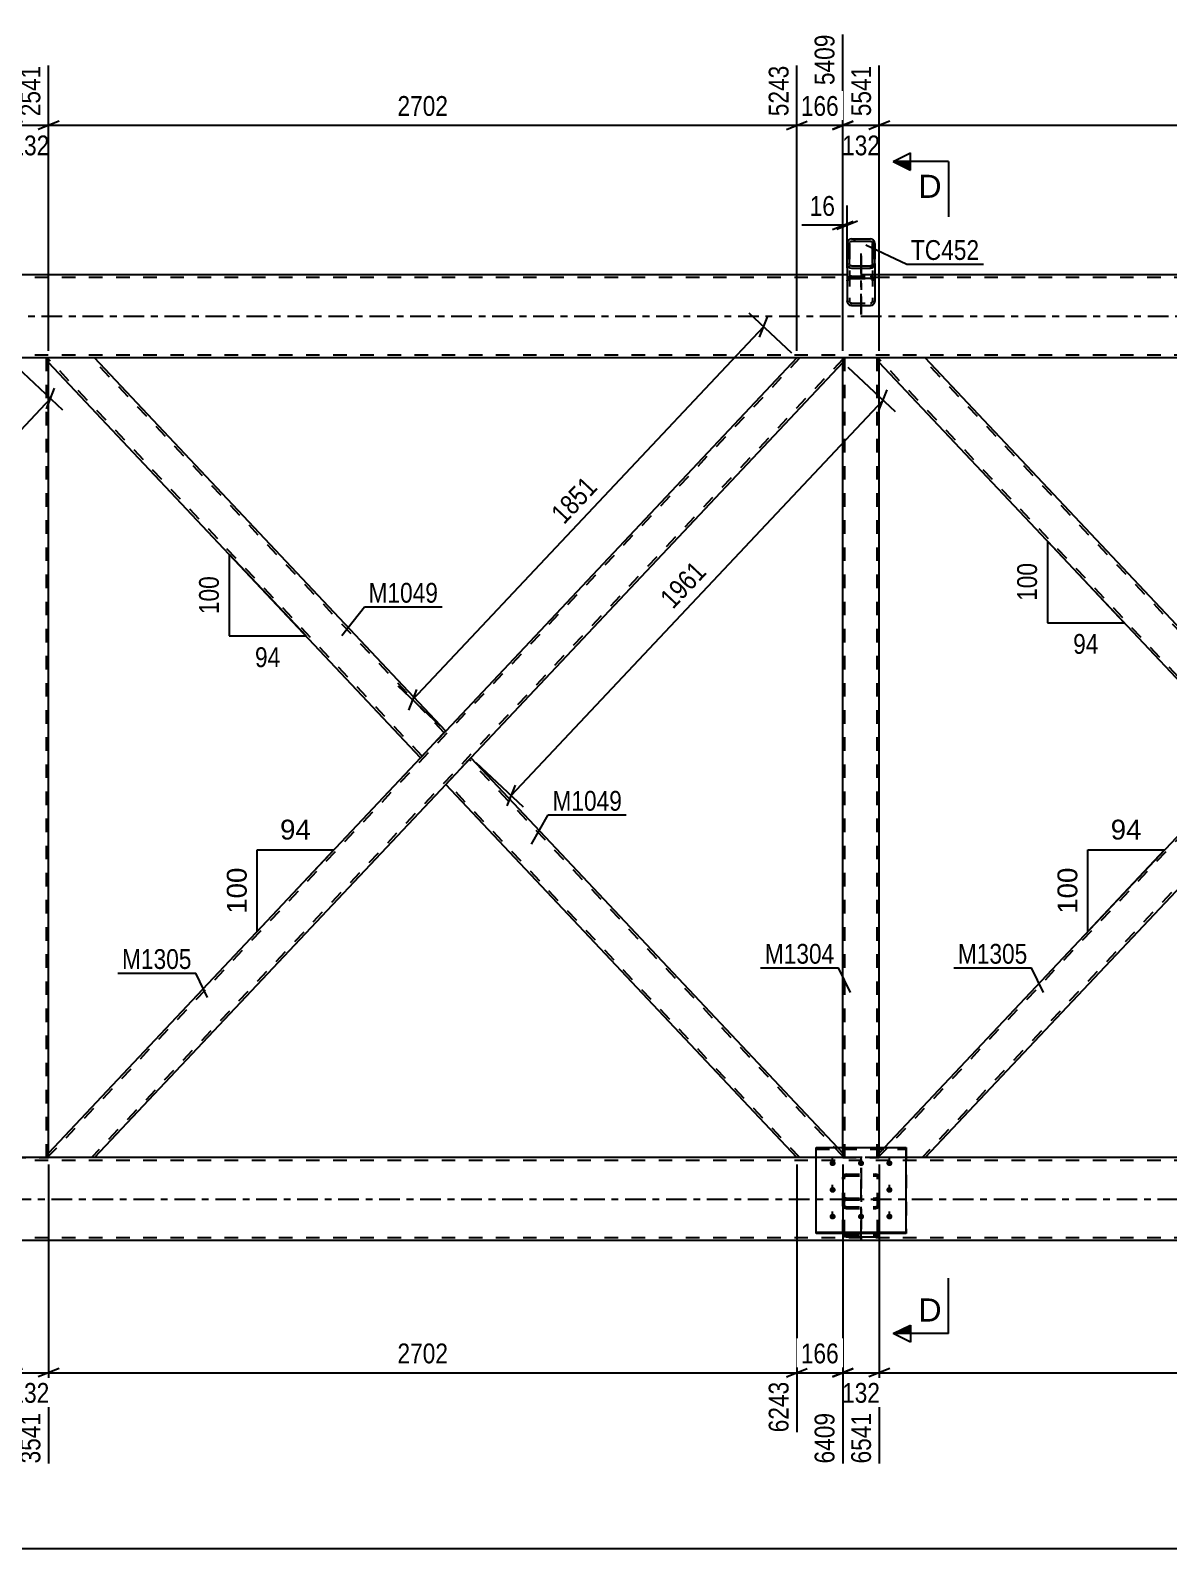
# Model space of a CAD drawing. Header units: millimetres. Extents: x -75 to 766, y -422 to 172.
# Drawn here: x 99 to 263.4, y -178.1 to 41.3 of the extents above; entities that cross this region are included whole.
import ezdxf

# ---------------------------------------------------------------- set-up
doc = ezdxf.new("R2010")
doc.units = ezdxf.units.MM
doc.linetypes.add('DXK_LINE_DOT2', pattern=[3.9198, 1.9599, -1.9599])
doc.linetypes.add('DXK_LINE_DOT3', pattern=[5.9187, 2.979, -0.9799, 0.9799, -0.9799])
doc.styles.add('Arial', font='ARIAL.TTF', dxfattribs={"height": 0.2})
doc.styles.add('Arial Narrow', font='ARIALN.TTF', dxfattribs={"height": 0.2})

# ---------------------------------------------------------------- blocks, each defined once
blk = doc.blocks.new('Part-570388036-4002 - 3779')
at = {"color": 2, "linetype": 'Continuous'}
for p, q in [((212.5, -120.15), (225.5, -120.15)), ((212.5, -132.58), (212.5, -120.15)), ((225.5, -132.58), (225.5, -120.15)), ((212.5, -132.37), (225.5, -132.37)), ((225.5, -132.58), (212.5, -132.58))]:
    blk.add_line(p, q, dxfattribs=at)
at = {"color": 7, "linetype": 'DXK_LINE_DOT2'}
blk.add_line((212.5, -120.37), (225.5, -120.37), dxfattribs=at)
blk = doc.blocks.new('Part-570388036-3815 - 3779')
at = {"color": 2, "linetype": 'Continuous'}
for p, q in [((101.64, -6.66), (101.64, -6)), ((159, -59.95), (108.27, -6)), ((155.38, -63.8), (101.64, -6.66)), ((158.56, -60.41), (155.38, -63.8)), ((159, -59.95), (158.56, -60.41))]:
    blk.add_line(p, q, dxfattribs=at)
at = {"color": 7, "linetype": 'DXK_LINE_DOT2'}
for p, q in [((108.27, -6), (101.64, -6)), ((155.6, -63.57), (101.64, -6.19)), ((158.78, -60.18), (107.83, -6)), ((158.97, -59.98), (158.56, -60.41)), ((155.6, -63.57), (155.61, -63.55))]:
    blk.add_line(p, q, dxfattribs=at)
blk = doc.blocks.new('Part-570388036-4011 - 3779')
at = {"color": 7, "linetype": 'DXK_LINE_DOT2'}
for p, q in [((212.5, -132.58), (212.5, -120.15)), ((212.5, -120.15), (225.5, -120.15)), ((212.5, -120.37), (225.5, -120.37)), ((225.5, -120.15), (225.5, -132.58)), ((212.5, -132.37), (225.5, -132.37)), ((225.5, -132.58), (212.5, -132.58))]:
    blk.add_line(p, q, dxfattribs=at)
blk = doc.blocks.new('Part-570388036-3820 - 3779')
at = {"color": 7, "linetype": 'DXK_LINE_DOT2'}
for p, q in [((330.17, -6), (221.64, -121.41)), ((336.36, -6.19), (227.83, -121.6)), ((336.36, -6), (329.73, -6)), ((279, -59.95), (275.38, -63.8)), ((282.62, -63.8), (279, -67.65)), ((222.38, -120.15), (221.64, -120.94)), ((221.64, -121.6), (221.64, -120.94)), ((228.27, -121.6), (221.64, -121.6))]:
    blk.add_line(p, q, dxfattribs=at)
at = {"color": 2, "linetype": 'Continuous'}
for p, q in [((329.73, -6), (279, -59.95)), ((336.36, -6.66), (336.36, -6)), ((336.36, -6.66), (282.62, -63.8)), ((275.38, -63.8), (222.38, -120.15)), ((279, -67.65), (228.27, -121.6))]:
    blk.add_line(p, q, dxfattribs=at)
blk = doc.blocks.new('Part-570388036-3800 - 3779')
at = {"color": 7, "linetype": 'DXK_LINE_DOT2'}
for p, q in [((210.17, -6), (101.64, -121.41)), ((216.36, -6.19), (107.83, -121.6)), ((216.36, -6), (209.73, -6)), ((159, -59.95), (155.38, -63.8)), ((162.62, -63.8), (159, -67.65)), ((108.27, -121.6), (101.64, -121.6))]:
    blk.add_line(p, q, dxfattribs=at)
at = {"color": 2, "linetype": 'Continuous'}
for p, q in [((209.73, -6), (159, -59.95)), ((216.36, -6.66), (216.36, -6)), ((216.36, -6.66), (162.62, -63.8)), ((155.38, -63.8), (101.64, -120.94)), ((159, -67.65), (108.27, -121.6)), ((101.64, -121.52), (101.64, -120.94)), ((101.64, -121.6), (101.64, -121.52))]:
    blk.add_line(p, q, dxfattribs=at)
blk = doc.blocks.new('Part-570388036-3825 - 3779')
at = {"color": 2, "linetype": 'Continuous'}
for p, q in [((221.64, -6.66), (221.64, -6)), ((279, -59.95), (228.27, -6)), ((275.38, -63.8), (221.64, -6.66)), ((278.56, -60.41), (275.38, -63.8)), ((279, -59.95), (278.56, -60.41))]:
    blk.add_line(p, q, dxfattribs=at)
at = {"color": 7, "linetype": 'DXK_LINE_DOT2'}
for p, q in [((228.27, -6), (221.64, -6)), ((275.6, -63.57), (221.64, -6.19)), ((278.78, -60.18), (227.83, -6)), ((278.97, -59.98), (278.56, -60.41)), ((275.6, -63.57), (275.61, -63.55))]:
    blk.add_line(p, q, dxfattribs=at)
blk = doc.blocks.new('Part-570388036-3919 - 3779')
at = {"color": 7, "linetype": 'DXK_LINE_DOT2'}
for p, q in [((216.4, -124.27), (216.36, -124.45)), ((216.36, -132.55), (216.36, -124.45)), ((216.5, -124.13), (216.4, -124.27)), ((216.66, -124.03), (216.5, -124.13)), ((216.6, -124.45), (216.62, -124.36)), ((216.6, -132.55), (216.6, -124.45)), ((216.62, -124.36), (216.67, -124.29)), ((216.84, -124), (216.66, -124.03)), ((216.67, -124.29), (216.75, -124.24)), ((216.75, -124.24), (216.84, -124.22)), ((216.84, -124), (221.16, -124)), ((216.84, -124.22), (221.16, -124.22)), ((221.34, -124.03), (221.16, -124)), ((221.16, -124.22), (221.25, -124.24)), ((221.25, -124.24), (221.33, -124.29)), ((221.33, -124.29), (221.38, -124.36)), ((221.5, -124.13), (221.34, -124.03)), ((221.38, -124.36), (221.4, -124.45)), ((221.4, -132.55), (221.4, -124.45)), ((221.6, -124.27), (221.5, -124.13)), ((221.64, -124.45), (221.6, -124.27)), ((221.64, -132.55), (221.64, -124.45)), ((216.36, -127.95), (216.4, -127.76)), ((216.36, -128.51), (216.4, -128.68)), ((216.4, -128.68), (216.5, -128.83)), ((216.5, -128.83), (216.66, -128.92)), ((216.62, -127.86), (216.6, -127.95)), ((216.62, -128.59), (216.6, -128.51)), ((216.67, -127.77), (216.62, -127.86)), ((216.67, -128.67), (216.62, -128.59)), ((216.66, -127.48), (216.84, -127.44)), ((216.66, -128.92), (216.84, -128.96)), ((216.75, -127.72), (216.67, -127.77)), ((216.75, -128.71), (216.67, -128.67)), ((216.84, -127.7), (216.75, -127.72)), ((216.84, -128.73), (216.75, -128.71)), ((216.84, -127.44), (221.16, -127.44)), ((216.84, -127.7), (221.16, -127.7)), ((216.84, -128.73), (221.16, -128.73)), ((216.84, -128.96), (221.16, -128.96)), ((221.16, -127.44), (221.34, -127.48)), ((221.25, -127.72), (221.16, -127.7)), ((221.25, -128.71), (221.16, -128.73)), ((221.16, -128.96), (221.34, -128.92)), ((221.33, -127.77), (221.25, -127.72)), ((221.33, -128.67), (221.25, -128.71)), ((221.38, -127.86), (221.33, -127.77)), ((221.38, -128.59), (221.33, -128.67)), ((221.34, -128.92), (221.5, -128.83)), ((221.4, -127.95), (221.38, -127.86)), ((221.4, -128.51), (221.38, -128.59)), ((221.5, -128.83), (221.6, -128.68)), ((221.6, -127.76), (221.64, -127.95)), ((221.6, -128.68), (221.64, -128.51)), ((216.37, -132.58), (216.36, -132.55)), ((216.6, -132.55), (216.62, -132.65)), ((216.62, -132.65), (216.67, -132.73)), ((216.67, -132.73), (216.75, -132.79)), ((216.75, -132.79), (216.84, -132.81)), ((216.84, -132.81), (221.16, -132.81)), ((221.16, -132.81), (221.25, -132.79)), ((221.25, -132.79), (221.33, -132.73)), ((221.33, -132.73), (221.38, -132.65)), ((221.38, -132.65), (221.4, -132.55)), ((221.64, -132.55), (221.63, -132.58))]:
    blk.add_line(p, q, dxfattribs=at)
at = {"color": 7, "linetype": 'DXK_LINE_DOT3'}
blk.add_line((219, -133.67), (219, -123.06), dxfattribs=at)
at = {"color": 2, "linetype": 'Continuous'}
for p, q in [((216.4, -132.75), (216.37, -132.58)), ((216.84, -133.06), (216.66, -133.02)), ((216.84, -133.06), (221.16, -133.06)), ((221.34, -133.02), (221.16, -133.06)), ((221.63, -132.58), (221.6, -132.75))]:
    blk.add_line(p, q, dxfattribs=at)
at = {"color": 7, "linetype": 'DXK_LINE_DOT2'}
for centre, start, end in [((216.86, -127.93), 114.32, 159.2417), ((221.14, -127.93), 20.7583, 65.68)]:
    blk.add_arc(centre, 0.496, start, end, dxfattribs=at)
at = {"color": 2, "linetype": 'Continuous'}
for centre, start, end in [((216.86, -132.57), 200.7583, 245.68), ((221.14, -132.57), 294.32, 339.2417)]:
    blk.add_arc(centre, 0.496, start, end, dxfattribs=at)
blk = doc.blocks.new('Part-570388036-3998 - 3779')
at = {"color": 7, "linetype": 'DXK_LINE_DOT2'}
for p, q in [((217, 10.21), (217, 2.24)), ((217.32, 10.21), (217.32, 2.24)), ((220.68, 10.21), (220.68, 2.24)), ((221, 10.21), (221, 2.24)), ((217.05, 5.39), (217, 5.13)), ((217.32, 5.13), (217.34, 5.26)), ((217.52, 5.79), (217.39, 5.76)), ((217.64, 5.81), (217.52, 5.79)), ((217.52, 5.45), (217.64, 5.47)), ((217.64, 5.81), (220.36, 5.81)), ((220.36, 5.47), (217.64, 5.47)), ((220.59, 5.77), (220.36, 5.81)), ((220.36, 5.47), (220.48, 5.45)), ((220.6, 5.76), (220.59, 5.77)), ((220.65, 5.26), (220.68, 5.13)), ((221, 5.13), (220.95, 5.39)), ((217, 2.24), (217.05, 1.98)), ((217.34, 2.11), (217.32, 2.24)), ((220.68, 2.24), (220.65, 2.11)), ((220.95, 1.98), (221, 2.24)), ((217.39, 1.61), (217.64, 1.56)), ((217.64, 1.9), (217.52, 1.92)), ((217.64, 1.9), (220.36, 1.9)), ((217.64, 1.56), (220.36, 1.56)), ((220.48, 1.92), (220.36, 1.9)), ((220.36, 1.56), (220.6, 1.61))]:
    blk.add_line(p, q, dxfattribs=at)
at = {"color": 7, "linetype": 'DXK_LINE_DOT3'}
blk.add_line((219, 8.76), (219, 0.27), dxfattribs=at)
at = {"color": 7, "linetype": 'DXK_LINE_DOT2'}
for centre, radius, start, end in [((217.67, 5.16), 0.662, 114.32, 159.2417), ((217.65, 5.15), 0.331, 114.32, 159.2417), ((220.35, 5.15), 0.331, 20.7583, 65.68), ((220.33, 5.16), 0.662, 20.7583, 65.68), ((217.67, 2.21), 0.662, 200.7583, 245.68), ((217.65, 2.23), 0.331, 200.7583, 245.68), ((220.35, 2.23), 0.331, 294.32, 339.2417), ((220.33, 2.21), 0.662, 294.32, 339.2417)]:
    blk.add_arc(centre, radius, start, end, dxfattribs=at)
blk = doc.blocks.new('Part-570388036-3890 - 3779')
at = {"color": 7, "linetype": 'DXK_LINE_DOT2'}
for p, q in [((101.64, -6), (96.36, -6)), ((96.36, -6.66), (96.36, -6)), ((96.68, -121.6), (96.68, -6)), ((101.32, -121.6), (101.32, -6)), ((101.64, -6.66), (101.64, -6)), ((96.36, -121.6), (96.36, -120.94)), ((96.36, -121.6), (101.64, -121.6)), ((101.64, -121.6), (101.64, -120.94))]:
    blk.add_line(p, q, dxfattribs=at)
at = {"color": 2, "linetype": 'Continuous'}
for p, q in [((96.36, -120.94), (96.36, -6.66)), ((101.64, -120.94), (101.64, -6.66))]:
    blk.add_line(p, q, dxfattribs=at)
blk = doc.blocks.new('Part-570388036-3905 - 3779')
at = {"color": 7, "linetype": 'DXK_LINE_DOT2'}
for p, q in [((221.64, -6), (216.36, -6)), ((216.36, -6.66), (216.36, -6)), ((216.68, -121.6), (216.68, -6)), ((221.32, -121.6), (221.32, -6)), ((221.64, -6.66), (221.64, -6)), ((216.36, -121.6), (216.36, -120.15)), ((221.64, -121.6), (221.64, -120.15)), ((216.36, -121.6), (221.64, -121.6))]:
    blk.add_line(p, q, dxfattribs=at)
at = {"color": 2, "linetype": 'Continuous'}
for p, q in [((216.36, -120.15), (216.36, -6.66)), ((221.64, -120.15), (221.64, -6.66))]:
    blk.add_line(p, q, dxfattribs=at)
blk = doc.blocks.new('Part-570388036-3918 - 3779')
at = {"linetype": 'Continuous'}
h = blk.add_hatch(dxfattribs=at)
h.set_pattern_fill('', scale=0.7, style=0, pattern_type=0)
h.set_pattern_definition([(45, (220.9506, 10.7758), (-1.5715, 1.5715), [])])
h.paths.add_polyline_path([(221, 10.52), (220.95, 10.78), (220.81, 11), (220.6, 11.14), (220.36, 11.2), (217.64, 11.2), (217.39, 11.14), (217.19, 11), (217.05, 10.78), (217, 10.52), (217, 7.62), (217.05, 7.36), (217.19, 7.14), (217.39, 6.99), (217.64, 6.94), (220.36, 6.94), (220.6, 6.99), (220.81, 7.14), (220.95, 7.36), (221, 7.62)])
h.paths.add_polyline_path([(220.65, 7.49), (220.59, 7.38), (220.48, 7.31), (220.36, 7.28), (217.64, 7.28), (217.52, 7.31), (217.41, 7.38), (217.34, 7.49), (217.32, 7.62), (217.32, 10.52), (217.34, 10.65), (217.41, 10.76), (217.52, 10.83), (217.64, 10.86), (220.36, 10.86), (220.48, 10.83), (220.59, 10.76), (220.65, 10.65), (220.68, 10.52), (220.68, 7.62)])
at = {"color": 2, "linetype": 'Continuous'}
for p, q in [((217.64, 11.2), (217.39, 11.14)), ((217.64, 11.2), (220.36, 11.2)), ((220.6, 11.14), (220.36, 11.2)), ((217.05, 10.78), (217, 10.52)), ((217, 7.62), (217, 10.52)), ((217.32, 10.52), (217.34, 10.65)), ((217.32, 7.62), (217.32, 10.52)), ((217.52, 10.83), (217.64, 10.86)), ((217.64, 10.86), (220.36, 10.86)), ((220.36, 10.86), (220.48, 10.83)), ((220.65, 10.65), (220.68, 10.52)), ((220.68, 7.62), (220.68, 10.52)), ((221, 10.52), (220.95, 10.78)), ((221, 7.62), (221, 10.52)), ((217, 7.62), (217, 2.24)), ((217, 7.62), (217.05, 7.36)), ((217.34, 7.49), (217.32, 7.62)), ((217.39, 6.99), (217.64, 6.94)), ((217.64, 7.28), (217.52, 7.31)), ((217.64, 7.28), (220.36, 7.28)), ((217.64, 6.94), (220.36, 6.94)), ((220.48, 7.31), (220.36, 7.28)), ((220.36, 6.94), (220.6, 6.99)), ((220.68, 7.62), (220.65, 7.49)), ((220.95, 7.36), (221, 7.62)), ((221, 7.62), (221, 2.24)), ((217.05, 1.98), (217, 2.24)), ((221, 2.24), (220.95, 1.98)), ((217.64, 1.56), (217.39, 1.61)), ((217.64, 1.56), (220.36, 1.56)), ((220.6, 1.61), (220.36, 1.56))]:
    blk.add_line(p, q, dxfattribs=at)
at = {"color": 7, "linetype": 'DXK_LINE_DOT2'}
for p, q in [((217, 10.52), (217, 7.62)), ((217.32, 10.52), (217.32, 2.24)), ((220.68, 10.52), (220.68, 2.24)), ((221, 10.52), (221, 7.62)), ((217, 5.13), (217.05, 5.39)), ((217.34, 5.26), (217.32, 5.13)), ((217.39, 5.76), (217.64, 5.81)), ((217.64, 5.47), (217.52, 5.45)), ((217.64, 5.81), (220.36, 5.81)), ((217.64, 5.47), (220.36, 5.47)), ((220.36, 5.81), (220.6, 5.76)), ((220.48, 5.45), (220.36, 5.47)), ((220.68, 5.13), (220.65, 5.26)), ((220.95, 5.39), (221, 5.13)), ((217.32, 2.24), (217.34, 2.11)), ((220.65, 2.11), (220.68, 2.24)), ((217.52, 1.92), (217.64, 1.9)), ((217.64, 1.9), (220.36, 1.9)), ((220.36, 1.9), (220.48, 1.92))]:
    blk.add_line(p, q, dxfattribs=at)
at = {"color": 7, "linetype": 'DXK_LINE_DOT3'}
blk.add_line((219, 0.26), (219, 9.07), dxfattribs=at)
at = {"color": 2, "linetype": 'Continuous'}
for centre, radius, start, end in [((217.67, 10.54), 0.662, 114.32, 159.2417), ((220.33, 10.54), 0.662, 20.7583, 65.68), ((217.65, 10.53), 0.331, 114.32, 159.2417), ((220.35, 10.53), 0.331, 20.7583, 65.68), ((217.67, 7.59), 0.662, 200.7583, 245.68), ((217.65, 7.61), 0.331, 200.7583, 245.68), ((220.35, 7.61), 0.331, 294.32, 339.2417), ((220.33, 7.59), 0.662, 294.32, 339.2417), ((217.67, 2.21), 0.662, 200.7583, 245.68), ((220.33, 2.21), 0.662, 294.32, 339.2417)]:
    blk.add_arc(centre, radius, start, end, dxfattribs=at)
at = {"color": 7, "linetype": 'DXK_LINE_DOT2'}
for centre, radius, start, end in [((217.67, 5.16), 0.662, 114.32, 159.2417), ((217.65, 5.15), 0.331, 114.32, 159.2417), ((220.35, 5.15), 0.331, 20.7583, 65.68), ((220.33, 5.16), 0.662, 20.7583, 65.68), ((217.65, 2.22), 0.331, 200.7583, 245.68), ((220.35, 2.22), 0.331, 294.32, 339.2417)]:
    blk.add_arc(centre, radius, start, end, dxfattribs=at)
blk = doc.blocks.new('Part-570388036-3931 - 3779')
at = {"color": 2, "linetype": 'Continuous'}
for p, q in [((159, -67.65), (162.62, -63.8)), ((162.62, -63.8), (215.62, -120.15)), ((209.73, -121.6), (159, -67.65))]:
    blk.add_line(p, q, dxfattribs=at)
at = {"color": 7, "linetype": 'DXK_LINE_DOT2'}
for p, q in [((216.36, -121.41), (162.4, -64.03)), ((159.22, -67.42), (159.24, -67.4)), ((210.17, -121.6), (159.22, -67.42)), ((215.62, -120.15), (216.36, -120.94)), ((216.36, -121.6), (209.73, -121.6)), ((216.36, -120.94), (216.36, -121.6))]:
    blk.add_line(p, q, dxfattribs=at)
blk = doc.blocks.new('Part-570388036-3999 - 3779')
at = {"color": 7, "linetype": 'DXK_LINE_DOT2'}
for p, q in [((216.36, -124.45), (216.4, -124.27)), ((216.36, -132.55), (216.36, -124.45)), ((216.4, -124.27), (216.5, -124.13)), ((216.5, -124.13), (216.66, -124.03)), ((216.62, -124.36), (216.6, -124.45)), ((216.6, -132.55), (216.6, -124.45)), ((216.67, -124.29), (216.62, -124.36)), ((216.66, -124.03), (216.84, -124)), ((216.75, -124.24), (216.67, -124.29)), ((216.84, -124.22), (216.75, -124.24)), ((216.84, -124), (221.16, -124)), ((216.84, -124.22), (221.16, -124.22)), ((221.16, -124), (221.34, -124.03)), ((221.25, -124.24), (221.16, -124.22)), ((221.33, -124.29), (221.25, -124.24)), ((221.38, -124.36), (221.33, -124.29)), ((221.34, -124.03), (221.5, -124.13)), ((221.4, -124.45), (221.38, -124.36)), ((221.4, -132.55), (221.4, -124.45)), ((221.5, -124.13), (221.6, -124.27)), ((221.6, -124.27), (221.64, -124.45)), ((221.64, -132.55), (221.64, -124.45)), ((216.4, -127.76), (216.36, -127.95)), ((216.4, -128.68), (216.36, -128.51)), ((216.5, -128.83), (216.4, -128.68)), ((216.66, -128.92), (216.5, -128.83)), ((216.6, -127.95), (216.62, -127.86)), ((216.6, -128.51), (216.62, -128.59)), ((216.62, -127.86), (216.67, -127.77)), ((216.62, -128.59), (216.67, -128.67)), ((216.75, -127.46), (216.66, -127.48)), ((216.84, -128.96), (216.66, -128.92)), ((216.67, -127.77), (216.75, -127.72)), ((216.67, -128.67), (216.75, -128.71)), ((216.84, -127.44), (216.75, -127.46)), ((216.75, -127.72), (216.84, -127.7)), ((216.75, -128.71), (216.84, -128.73)), ((216.84, -127.44), (221.16, -127.44)), ((216.84, -127.7), (221.16, -127.7)), ((216.84, -128.73), (221.16, -128.73)), ((216.84, -128.96), (221.16, -128.96)), ((221.33, -127.48), (221.16, -127.44)), ((221.16, -127.7), (221.25, -127.72)), ((221.16, -128.73), (221.25, -128.71)), ((221.34, -128.92), (221.16, -128.96)), ((221.25, -127.72), (221.33, -127.77)), ((221.25, -128.71), (221.33, -128.67)), ((221.34, -127.48), (221.33, -127.48)), ((221.33, -127.77), (221.38, -127.86)), ((221.33, -128.67), (221.38, -128.59)), ((221.5, -128.83), (221.34, -128.92)), ((221.38, -127.86), (221.4, -127.95)), ((221.38, -128.59), (221.4, -128.51)), ((221.6, -128.68), (221.5, -128.83)), ((221.64, -127.95), (221.6, -127.76)), ((221.64, -128.51), (221.6, -128.68)), ((216.36, -132.55), (216.4, -132.75)), ((216.62, -132.65), (216.6, -132.55)), ((216.67, -132.73), (216.62, -132.65)), ((216.66, -133.02), (216.84, -133.06)), ((216.75, -132.79), (216.67, -132.73)), ((216.84, -132.81), (216.75, -132.79)), ((216.84, -132.81), (221.16, -132.81)), ((216.84, -133.06), (221.16, -133.06)), ((221.25, -132.79), (221.16, -132.81)), ((221.16, -133.06), (221.34, -133.02)), ((221.33, -132.73), (221.25, -132.79)), ((221.38, -132.65), (221.33, -132.73)), ((221.4, -132.55), (221.38, -132.65)), ((221.6, -132.75), (221.64, -132.55))]:
    blk.add_line(p, q, dxfattribs=at)
at = {"color": 7, "linetype": 'DXK_LINE_DOT3'}
blk.add_line((219, -123.06), (219, -133.67), dxfattribs=at)
at = {"color": 7, "linetype": 'DXK_LINE_DOT2'}
for centre, start, end in [((216.86, -127.93), 114.32, 159.2417), ((221.14, -127.93), 20.7583, 65.68), ((216.86, -132.57), 200.7583, 245.68), ((221.14, -132.57), 294.32, 339.2417)]:
    blk.add_arc(centre, 0.496, start, end, dxfattribs=at)
blk = doc.blocks.new('Part-570388036-4046 - 3779')
at = {"color": 7, "linetype": 'DXK_LINE_DOT2'}
for p, q in [((587.64, -122), (-40, -122)), ((587.64, -121.6), (-27.5, -121.6)), ((225.5, -121.6), (212.5, -121.6)), ((587.64, -133.2), (-40, -133.2))]:
    blk.add_line(p, q, dxfattribs=at)
at = {"color": 2, "linetype": 'Continuous'}
for p, q in [((212.5, -121.6), (-14.5, -121.6)), ((452.5, -121.6), (225.5, -121.6)), ((587.64, -133.6), (-35.2, -133.6))]:
    blk.add_line(p, q, dxfattribs=at)
at = {"color": 7, "linetype": 'DXK_LINE_DOT3'}
blk.add_line((-40, -127.6), (587.64, -127.6), dxfattribs=at)
blk = doc.blocks.new('Part-570388036-4051 - 3779')
at = {"color": 2, "linetype": 'Continuous'}
for p, q in [((217, 6), (0, 6)), ((457, 6), (221, 6)), ((461.4, -6), (0, -6))]:
    blk.add_line(p, q, dxfattribs=at)
at = {"color": 7, "linetype": 'DXK_LINE_DOT2'}
for p, q in [((587.64, 5.6), (0, 5.6)), ((221, 6), (217, 6)), ((587.64, -5.6), (0, -5.6))]:
    blk.add_line(p, q, dxfattribs=at)
at = {"color": 7, "linetype": 'DXK_LINE_DOT3'}
blk.add_line((0, 0), (587.64, 0), dxfattribs=at)
blk = doc.blocks.new('Bolt-570388036-4059 - 3779')
at = {"linetype": 'Continuous'}
for points in [[(214.9, -122.82), (214.81, -122.81), (214.72, -122.78), (214.64, -122.74), (214.57, -122.68), (214.52, -122.61), (214.48, -122.53), (214.46, -122.45), (214.46, -122.36), (214.48, -122.28), (214.52, -122.2), (214.57, -122.13), (214.64, -122.07), (214.72, -122.03), (214.81, -122), (214.9, -121.99), (214.99, -122), (215.08, -122.03), (215.16, -122.07), (215.23, -122.13), (215.28, -122.2), (215.32, -122.28), (215.34, -122.36), (215.34, -122.45), (215.32, -122.53), (215.28, -122.61), (215.23, -122.68), (215.16, -122.74), (215.08, -122.78), (214.99, -122.81)], [(219, -122.82), (218.91, -122.81), (218.82, -122.78), (218.74, -122.74), (218.67, -122.68), (218.62, -122.61), (218.58, -122.53), (218.56, -122.45), (218.56, -122.36), (218.58, -122.28), (218.62, -122.2), (218.67, -122.13), (218.74, -122.07), (218.82, -122.03), (218.91, -122), (219, -121.99), (219.09, -122), (219.18, -122.03), (219.26, -122.07), (219.33, -122.13), (219.38, -122.2), (219.42, -122.28), (219.44, -122.36), (219.44, -122.45), (219.42, -122.53), (219.38, -122.61), (219.33, -122.68), (219.26, -122.74), (219.18, -122.78), (219.09, -122.81)], [(223.1, -122.82), (223.01, -122.81), (222.92, -122.78), (222.84, -122.74), (222.77, -122.68), (222.72, -122.61), (222.68, -122.53), (222.66, -122.45), (222.66, -122.36), (222.68, -122.28), (222.72, -122.2), (222.77, -122.13), (222.84, -122.07), (222.92, -122.03), (223.01, -122), (223.1, -121.99), (223.19, -122), (223.28, -122.03), (223.36, -122.07), (223.43, -122.13), (223.48, -122.2), (223.52, -122.28), (223.54, -122.36), (223.54, -122.45), (223.52, -122.53), (223.48, -122.61), (223.43, -122.68), (223.36, -122.74), (223.28, -122.78), (223.19, -122.81)], [(214.9, -126.67), (214.81, -126.66), (214.72, -126.64), (214.64, -126.59), (214.57, -126.53), (214.52, -126.46), (214.48, -126.39), (214.46, -126.3), (214.46, -126.21), (214.48, -126.13), (214.52, -126.05), (214.57, -125.98), (214.64, -125.92), (214.72, -125.88), (214.81, -125.85), (214.9, -125.84), (214.99, -125.85), (215.08, -125.88), (215.16, -125.92), (215.23, -125.98), (215.28, -126.05), (215.32, -126.13), (215.34, -126.21), (215.34, -126.3), (215.32, -126.39), (215.28, -126.46), (215.23, -126.53), (215.16, -126.59), (215.08, -126.64), (214.99, -126.66)], [(223.1, -126.67), (223.01, -126.66), (222.92, -126.64), (222.84, -126.59), (222.77, -126.53), (222.72, -126.46), (222.68, -126.39), (222.66, -126.3), (222.66, -126.21), (222.68, -126.13), (222.72, -126.05), (222.77, -125.98), (222.84, -125.92), (222.92, -125.88), (223.01, -125.85), (223.1, -125.84), (223.19, -125.85), (223.28, -125.88), (223.36, -125.92), (223.43, -125.98), (223.48, -126.05), (223.52, -126.13), (223.54, -126.21), (223.54, -126.3), (223.52, -126.39), (223.48, -126.46), (223.43, -126.53), (223.36, -126.59), (223.28, -126.64), (223.19, -126.66)], [(214.9, -130.52), (214.81, -130.52), (214.72, -130.49), (214.64, -130.45), (214.57, -130.39), (214.52, -130.32), (214.48, -130.24), (214.46, -130.15), (214.46, -130.07), (214.48, -129.98), (214.52, -129.9), (214.57, -129.83), (214.64, -129.78), (214.72, -129.73), (214.81, -129.71), (214.9, -129.7), (214.99, -129.71), (215.08, -129.73), (215.16, -129.78), (215.23, -129.83), (215.28, -129.9), (215.32, -129.98), (215.34, -130.07), (215.34, -130.15), (215.32, -130.24), (215.28, -130.32), (215.23, -130.39), (215.16, -130.45), (215.08, -130.49), (214.99, -130.52)], [(219, -130.52), (218.91, -130.52), (218.82, -130.49), (218.74, -130.45), (218.67, -130.39), (218.62, -130.32), (218.58, -130.24), (218.56, -130.15), (218.56, -130.07), (218.58, -129.98), (218.62, -129.9), (218.67, -129.83), (218.74, -129.78), (218.82, -129.73), (218.91, -129.71), (219, -129.7), (219.09, -129.71), (219.18, -129.73), (219.26, -129.78), (219.33, -129.83), (219.38, -129.9), (219.42, -129.98), (219.44, -130.07), (219.44, -130.15), (219.42, -130.24), (219.38, -130.32), (219.33, -130.39), (219.26, -130.45), (219.18, -130.49), (219.09, -130.52)], [(223.1, -130.52), (223.01, -130.52), (222.92, -130.49), (222.84, -130.45), (222.77, -130.39), (222.72, -130.32), (222.68, -130.24), (222.66, -130.15), (222.66, -130.07), (222.68, -129.98), (222.72, -129.9), (222.77, -129.83), (222.84, -129.78), (222.92, -129.73), (223.01, -129.71), (223.1, -129.7), (223.19, -129.71), (223.28, -129.73), (223.36, -129.78), (223.43, -129.83), (223.48, -129.9), (223.52, -129.98), (223.54, -130.07), (223.54, -130.15), (223.52, -130.24), (223.48, -130.32), (223.43, -130.39), (223.36, -130.45), (223.28, -130.49), (223.19, -130.52)]]:
    blk.add_hatch(color=1, dxfattribs=at).paths.add_polyline_path(points)
at = {"color": 1, "linetype": 'Continuous'}
for p, q in [((214.9, -122.8), (214.9, -121.67)), ((219, -122.8), (219, -121.67)), ((223.1, -122.8), (223.1, -121.67)), ((214.9, -126.65), (214.9, -125.52)), ((223.1, -126.65), (223.1, -125.52)), ((214.9, -130.51), (214.9, -129.37)), ((219, -130.51), (219, -129.37)), ((223.1, -130.51), (223.1, -129.37))]:
    blk.add_line(p, q, dxfattribs=at)
blk = doc.blocks.new('Bolt-570388036-4062 - 3779')
at = {"color": 1, "linetype": 'DXK_LINE_DOT2'}
for p, q in [((214.9, -122.8), (214.9, -121.67)), ((219, -122.8), (219, -121.67)), ((223.1, -122.8), (223.1, -121.67)), ((214.9, -126.65), (214.9, -125.52)), ((223.1, -126.65), (223.1, -125.52)), ((214.9, -130.51), (214.9, -129.37)), ((219, -130.51), (219, -129.37)), ((223.1, -130.51), (223.1, -129.37))]:
    blk.add_line(p, q, dxfattribs=at)
blk = doc.blocks.new('StraightDimension-570388036-12379 - 3779')
at = {"color": 7, "linetype": 'Continuous'}
for p, q in [((101.64, -122.6), (101.64, -165.8)), ((209.73, -122.6), (209.73, -161.3)), ((103.14, -152.08), (100.14, -153.28)), ((101.64, -152.68), (209.73, -152.68)), ((208.23, -153.28), (211.23, -152.08))]:
    blk.add_line(p, q, dxfattribs=at)
at = {"color": 0}
blk.add_wipeout([(159.94, -151.93), (159.94, -147.73), (151.43, -147.73), (151.43, -151.93)], dxfattribs=at)
at = {"color": 0, "linetype": 'Continuous'}
blk.add_wipeout([(209.13, -153.38), (204.93, -153.38), (204.93, -161.9), (209.13, -161.9)], dxfattribs=at)
at = {"color": 3, "style": 'Arial Narrow'}
blk.add_text('2702', height=2.863, dxfattribs=at).set_placement((152.03, -151.33))
at = {"color": 3, "linetype": 'Continuous', "style": 'Arial Narrow'}
blk.add_text('6243', height=2.863, rotation=90.0002, dxfattribs=at).set_placement((208.53, -161.3))
blk = doc.blocks.new('AngleDimension-570388036-13501 - 3779')
at = {"color": 7, "linetype": 'Continuous'}
for p, q in [((131.75, -77.12), (142.85, -77.12)), ((131.75, -88.92), (142.85, -77.12)), ((131.75, -88.92), (131.75, -77.12)), ((142.86, -77.11), (142.85, -77.12))]:
    blk.add_line(p, q, dxfattribs=at)
at = {"color": 0}
for points in [[(140.12, -76.22), (140.12, -72.02), (134.47, -72.02), (134.47, -76.22)], [(130.85, -79.09), (126.65, -79.09), (126.65, -86.96), (130.85, -86.96)]]:
    blk.add_wipeout(points, dxfattribs=at)
at = {"color": 3, "style": 'Arial'}
blk.add_text('94', height=2.865, dxfattribs=at).set_placement((135.07, -75.62))
blk.add_text('100', height=2.865, rotation=90.0002, dxfattribs=at).set_placement((130.25, -86.36))
blk = doc.blocks.new('StraightDimension-570388036-12228 - 3779')
at = {"color": 7, "linetype": 'Continuous'}
for p, q in [((216.36, -5), (216.36, 40.73)), ((221.64, -5), (221.64, 36.23)), ((214.86, 27.02), (217.86, 28.22)), ((216.36, 27.62), (221.64, 27.62)), ((223.14, 28.22), (220.14, 27.02))]:
    blk.add_line(p, q, dxfattribs=at)
at = {"color": 0, "linetype": 'Continuous'}
blk.add_wipeout([(221.04, 36.83), (216.84, 36.83), (216.84, 28.32), (221.04, 28.32)], dxfattribs=at)
at = {"color": 0}
blk.add_wipeout([(222.34, 22.67), (222.34, 26.87), (215.66, 26.87), (215.66, 22.67)], dxfattribs=at)
at = {"color": 3, "linetype": 'Continuous', "style": 'Arial Narrow'}
blk.add_text('5541', height=2.863, rotation=90.0002, dxfattribs=at).set_placement((220.44, 28.92))
at = {"color": 3, "style": 'Arial Narrow'}
blk.add_text('132', height=2.863, dxfattribs=at).set_placement((216.26, 23.27))
blk = doc.blocks.new('AngleDimension-570388036-13499 - 3779')
at = {"color": 7, "linetype": 'Continuous'}
for p, q in [((127.73, -34.4), (138.83, -46.2)), ((127.73, -34.4), (127.73, -46.2)), ((137.71, -45.01), (138.83, -46.2)), ((127.73, -46.2), (138.83, -46.2))]:
    blk.add_line(p, q, dxfattribs=at)
at = {"color": 0}
for points in [[(126.83, -36.96), (122.63, -36.96), (122.63, -43.64), (126.83, -43.64)], [(135.71, -51.3), (135.71, -47.1), (130.85, -47.1), (130.85, -51.3)]]:
    blk.add_wipeout(points, dxfattribs=at)
at = {"color": 3, "style": 'Arial Narrow'}
blk.add_text('100', height=2.863, rotation=90.0002, dxfattribs=at).set_placement((126.23, -43.04))
blk.add_text('94', height=2.863, dxfattribs=at).set_placement((131.45, -50.7))
blk = doc.blocks.new('StraightDimension-570388036-12231 - 3779')
at = {"color": 7, "linetype": 'Continuous'}
for p, q in [((96.36, -5), (96.36, 40.73)), ((101.64, -5), (101.64, 36.23)), ((94.86, 27.02), (97.86, 28.22)), ((96.36, 27.62), (101.64, 27.62)), ((103.14, 28.22), (100.14, 27.02))]:
    blk.add_line(p, q, dxfattribs=at)
at = {"color": 0, "linetype": 'Continuous'}
blk.add_wipeout([(101.04, 36.83), (96.84, 36.83), (96.84, 28.32), (101.04, 28.32)], dxfattribs=at)
at = {"color": 0}
blk.add_wipeout([(102.34, 22.67), (102.34, 26.87), (95.66, 26.87), (95.66, 22.67)], dxfattribs=at)
at = {"color": 3, "linetype": 'Continuous', "style": 'Arial Narrow'}
blk.add_text('2541', height=2.863, rotation=90.0002, dxfattribs=at).set_placement((100.44, 28.92))
at = {"color": 3, "style": 'Arial Narrow'}
blk.add_text('132', height=2.863, dxfattribs=at).set_placement((96.26, 23.27))
blk = doc.blocks.new('StraightDimension-570388036-4359 - 3779')
at = {"color": 7, "linetype": 'Continuous'}
for p, q in [((217.09, -7.35), (223.92, -13.77)), ((221.59, -13.63), (222.77, -10.63)), ((168.44, -69.27), (222.18, -12.13)), ((163.35, -64.49), (170.19, -70.91)), ((169.03, -67.77), (167.85, -70.77))]:
    blk.add_line(p, q, dxfattribs=at)
at = {"color": 0}
blk.add_wipeout([(197.68, -37.09), (194.62, -34.21), (188.79, -40.41), (191.85, -43.29)], dxfattribs=at)
at = {"color": 3, "style": 'Arial Narrow'}
blk.add_text('1961', height=2.863, rotation=46.7591, dxfattribs=at).set_placement((191.82, -42.44))
blk = doc.blocks.new('StraightDimension-570388036-4374 - 3779')
at = {"color": 7, "linetype": 'Continuous'}
for p, q in [((209, -5.31), (202.86, 0.46)), ((204.34, -2.99), (205.53, 0.02)), ((154.2, -55.43), (204.94, -1.49)), ((158.27, -59.26), (152.13, -53.48)), ((154.79, -53.93), (153.61, -56.94))]:
    blk.add_line(p, q, dxfattribs=at)
at = {"color": 0}
blk.add_wipeout([(181.94, -24.85), (178.88, -21.97), (173.05, -28.17), (176.11, -31.05)], dxfattribs=at)
at = {"color": 3, "style": 'Arial Narrow'}
blk.add_text('1851', height=2.863, rotation=46.7591, dxfattribs=at).set_placement((176.08, -30.2))
blk = doc.blocks.new('StraightDimension-570388036-4395 - 3779')
at = {"color": 7, "linetype": 'Continuous'}
for p, q in [((97.09, -7.35), (103.66, -13.53)), ((101.32, -13.39), (102.5, -10.38)), ((48.18, -69.02), (101.91, -11.88)), ((43.35, -64.49), (49.92, -70.67)), ((48.77, -67.52), (47.59, -70.53))]:
    blk.add_line(p, q, dxfattribs=at)
at = {"color": 0}
blk.add_wipeout([(77.41, -36.84), (74.35, -33.96), (68.52, -40.16), (71.58, -43.04)], dxfattribs=at)
at = {"color": 3, "style": 'Arial Narrow'}
blk.add_text('1961', height=2.863, rotation=46.7591, dxfattribs=at).set_placement((71.56, -42.19))
blk = doc.blocks.new('AngleDimension-570388036-4424 - 3779')
at = {"color": 7, "linetype": 'Continuous'}
for p, q in [((251.75, -77.12), (262.85, -77.12)), ((251.75, -88.92), (262.85, -77.12)), ((251.75, -88.92), (251.75, -77.12)), ((262.86, -77.11), (262.85, -77.12))]:
    blk.add_line(p, q, dxfattribs=at)
at = {"color": 0}
for points in [[(260.12, -76.22), (260.12, -72.02), (254.47, -72.02), (254.47, -76.22)], [(250.85, -79.09), (246.65, -79.09), (246.65, -86.96), (250.85, -86.96)]]:
    blk.add_wipeout(points, dxfattribs=at)
at = {"color": 3, "style": 'Arial'}
blk.add_text('94', height=2.865, dxfattribs=at).set_placement((255.07, -75.62))
blk.add_text('100', height=2.865, rotation=90.0002, dxfattribs=at).set_placement((250.25, -86.36))
blk = doc.blocks.new('StraightDimension-570388036-4496 - 3779')
at = {"color": 7, "linetype": 'Continuous'}
blk.add_line((-41, -178.11), (599.54, -178.11), dxfattribs=at)
blk = doc.blocks.new('StraightDimension-570388036-11415 - 3779')
at = {"color": 7, "linetype": 'Continuous'}
for p, q in [((216.36, -5), (216.36, 16.02)), ((217, 7), (217, 16.02)), ((214.86, 12.57), (217.86, 13.77)), ((218.5, 13.77), (215.5, 12.57)), ((216.36, 13.17), (217, 13.17))]:
    blk.add_line(p, q, dxfattribs=at)
at = {"color": 0}
blk.add_wipeout([(215.84, 13.92), (215.84, 18.12), (210.98, 18.12), (210.98, 13.92)], dxfattribs=at)
at = {"color": 7, "linetype": 'Continuous'}
blk.add_line((216.36, 13.17), (210.45, 13.17), dxfattribs=at)
blk.add_line((216.36, 13.17), (210.45, 13.17), dxfattribs=at)
at = {"color": 3, "style": 'Arial Narrow'}
blk.add_text('16', height=2.863, dxfattribs=at).set_placement((211.58, 14.52))
blk = doc.blocks.new('StraightDimension-570388036-12227 - 3779')
at = {"color": 7, "linetype": 'Continuous'}
for p, q in [((221.64, -5), (221.64, 36.23)), ((329.73, -5), (329.73, 36.23)), ((223.14, 28.22), (220.14, 27.02)), ((221.64, 27.62), (329.73, 27.62)), ((328.23, 27.02), (331.23, 28.22))]:
    blk.add_line(p, q, dxfattribs=at)
at = {"color": 0, "linetype": 'Continuous'}
blk.add_wipeout([(329.13, 36.83), (324.93, 36.83), (324.93, 28.32), (329.13, 28.32)], dxfattribs=at)
at = {"color": 0}
blk.add_wipeout([(279.94, 28.37), (279.94, 32.57), (271.43, 32.57), (271.43, 28.37)], dxfattribs=at)
at = {"color": 3, "linetype": 'Continuous', "style": 'Arial Narrow'}
blk.add_text('8243', height=2.863, rotation=90.0002, dxfattribs=at).set_placement((328.53, 28.92))
at = {"color": 3, "style": 'Arial Narrow'}
blk.add_text('2702', height=2.863, dxfattribs=at).set_placement((272.03, 28.97))
blk = doc.blocks.new('StraightDimension-570388036-12229 - 3779')
at = {"color": 7, "linetype": 'Continuous'}
for p, q in [((216.36, -5), (216.36, 40.73)), ((209.73, -5), (209.73, 36.23)), ((208.23, 27.02), (211.23, 28.22)), ((209.73, 27.62), (216.36, 27.62)), ((217.86, 28.22), (214.86, 27.02))]:
    blk.add_line(p, q, dxfattribs=at)
at = {"color": 0}
blk.add_wipeout([(216.39, 28.37), (216.39, 32.57), (209.7, 32.57), (209.7, 28.37)], dxfattribs=at)
at = {"color": 0, "linetype": 'Continuous'}
blk.add_wipeout([(215.76, 41.33), (211.56, 41.33), (211.56, 32.82), (215.76, 32.82)], dxfattribs=at)
at = {"color": 3, "linetype": 'Continuous', "style": 'Arial Narrow'}
blk.add_text('5409', height=2.863, rotation=90.0002, dxfattribs=at).set_placement((215.16, 33.42))
at = {"color": 3, "style": 'Arial Narrow'}
blk.add_text('166', height=2.863, dxfattribs=at).set_placement((210.3, 28.97))
blk = doc.blocks.new('StraightDimension-570388036-12230 - 3779')
at = {"color": 7, "linetype": 'Continuous'}
for p, q in [((101.64, -5), (101.64, 36.23)), ((209.73, -5), (209.73, 36.23)), ((103.14, 28.22), (100.14, 27.02)), ((101.64, 27.62), (209.73, 27.62)), ((208.23, 27.02), (211.23, 28.22))]:
    blk.add_line(p, q, dxfattribs=at)
at = {"color": 0, "linetype": 'Continuous'}
blk.add_wipeout([(209.13, 36.83), (204.93, 36.83), (204.93, 28.32), (209.13, 28.32)], dxfattribs=at)
at = {"color": 0}
blk.add_wipeout([(159.94, 28.37), (159.94, 32.57), (151.43, 32.57), (151.43, 28.37)], dxfattribs=at)
at = {"color": 3, "linetype": 'Continuous', "style": 'Arial Narrow'}
blk.add_text('5243', height=2.863, rotation=90.0002, dxfattribs=at).set_placement((208.53, 28.92))
at = {"color": 3, "style": 'Arial Narrow'}
blk.add_text('2702', height=2.863, dxfattribs=at).set_placement((152.03, 28.97))
blk = doc.blocks.new('AngleDimension-570388036-13484 - 3779')
at = {"color": 7, "linetype": 'Continuous'}
for p, q in [((245.92, -32.48), (257.02, -44.28)), ((245.92, -32.48), (245.92, -44.28)), ((245.92, -44.28), (257.02, -44.28)), ((257.02, -44.28), (257.02, -44.28))]:
    blk.add_line(p, q, dxfattribs=at)
at = {"color": 0}
for points in [[(245.02, -35.04), (240.82, -35.04), (240.82, -41.73), (245.02, -41.73)], [(253.9, -49.38), (253.9, -45.18), (249.05, -45.18), (249.05, -49.38)]]:
    blk.add_wipeout(points, dxfattribs=at)
at = {"color": 3, "style": 'Arial Narrow'}
blk.add_text('100', height=2.863, rotation=90.0002, dxfattribs=at).set_placement((244.42, -41.13))
blk.add_text('94', height=2.863, dxfattribs=at).set_placement((249.65, -48.78))
blk = doc.blocks.new('StraightDimension-570388036-12376 - 3779')
at = {"color": 7, "linetype": 'Continuous'}
for p, q in [((221.64, -122.6), (221.64, -165.8)), ((329.73, -122.6), (329.73, -161.3)), ((223.14, -152.08), (220.14, -153.28)), ((221.64, -152.68), (329.73, -152.68)), ((328.23, -153.28), (331.23, -152.08))]:
    blk.add_line(p, q, dxfattribs=at)
at = {"color": 0}
blk.add_wipeout([(279.94, -151.93), (279.94, -147.73), (271.43, -147.73), (271.43, -151.93)], dxfattribs=at)
at = {"color": 0, "linetype": 'Continuous'}
blk.add_wipeout([(329.13, -153.38), (324.93, -153.38), (324.93, -161.9), (329.13, -161.9)], dxfattribs=at)
at = {"color": 3, "style": 'Arial Narrow'}
blk.add_text('2702', height=2.863, dxfattribs=at).set_placement((272.03, -151.33))
at = {"color": 3, "linetype": 'Continuous', "style": 'Arial Narrow'}
blk.add_text('9243', height=2.863, rotation=90.0002, dxfattribs=at).set_placement((328.53, -161.3))
blk = doc.blocks.new('StraightDimension-570388036-12377 - 3779')
at = {"color": 7, "linetype": 'Continuous'}
for p, q in [((216.36, -122.6), (216.36, -165.8)), ((221.64, -122.6), (221.64, -165.8)), ((214.86, -153.28), (217.86, -152.08)), ((216.36, -152.68), (221.64, -152.68)), ((223.14, -152.08), (220.14, -153.28))]:
    blk.add_line(p, q, dxfattribs=at)
at = {"color": 0}
blk.add_wipeout([(222.34, -157.63), (222.34, -153.43), (215.66, -153.43), (215.66, -157.63)], dxfattribs=at)
at = {"color": 0, "linetype": 'Continuous'}
blk.add_wipeout([(221.04, -157.88), (216.84, -157.88), (216.84, -166.4), (221.04, -166.4)], dxfattribs=at)
at = {"color": 3, "style": 'Arial Narrow'}
blk.add_text('132', height=2.863, dxfattribs=at).set_placement((216.26, -157.03))
at = {"color": 3, "linetype": 'Continuous', "style": 'Arial Narrow'}
blk.add_text('6541', height=2.863, rotation=90.0002, dxfattribs=at).set_placement((220.44, -165.8))
blk = doc.blocks.new('StraightDimension-570388036-12378 - 3779')
at = {"color": 7, "linetype": 'Continuous'}
for p, q in [((209.73, -122.6), (209.73, -161.3)), ((216.36, -122.6), (216.36, -165.8)), ((208.23, -153.28), (211.23, -152.08)), ((209.73, -152.68), (216.36, -152.68)), ((217.86, -152.08), (214.86, -153.28))]:
    blk.add_line(p, q, dxfattribs=at)
at = {"color": 0}
blk.add_wipeout([(216.39, -151.93), (216.39, -147.73), (209.7, -147.73), (209.7, -151.93)], dxfattribs=at)
at = {"color": 0, "linetype": 'Continuous'}
blk.add_wipeout([(215.76, -157.88), (211.56, -157.88), (211.56, -166.4), (215.76, -166.4)], dxfattribs=at)
at = {"color": 3, "style": 'Arial Narrow'}
blk.add_text('166', height=2.863, dxfattribs=at).set_placement((210.3, -151.33))
at = {"color": 3, "linetype": 'Continuous', "style": 'Arial Narrow'}
blk.add_text('6409', height=2.863, rotation=90.0002, dxfattribs=at).set_placement((215.16, -165.8))
blk = doc.blocks.new('StraightDimension-570388036-12380 - 3779')
at = {"color": 7, "linetype": 'Continuous'}
for p, q in [((96.36, -122.6), (96.36, -165.8)), ((101.64, -122.6), (101.64, -165.8)), ((94.86, -153.28), (97.86, -152.08)), ((96.36, -152.68), (101.64, -152.68)), ((103.14, -152.08), (100.14, -153.28))]:
    blk.add_line(p, q, dxfattribs=at)
at = {"color": 0}
blk.add_wipeout([(102.34, -157.63), (102.34, -153.43), (95.66, -153.43), (95.66, -157.63)], dxfattribs=at)
at = {"color": 0, "linetype": 'Continuous'}
blk.add_wipeout([(101.04, -157.88), (96.84, -157.88), (96.84, -166.4), (101.04, -166.4)], dxfattribs=at)
at = {"color": 3, "style": 'Arial Narrow'}
blk.add_text('132', height=2.863, dxfattribs=at).set_placement((96.26, -157.03))
at = {"color": 3, "linetype": 'Continuous', "style": 'Arial Narrow'}
blk.add_text('3541', height=2.863, rotation=90.0002, dxfattribs=at).set_placement((100.44, -165.8))
blk = doc.blocks.new('Mark-570388036-3811 - 3779')
at = {"color": 0}
blk.add_wipeout([(157.9, -41.39), (157.9, -38.39), (147.85, -38.39), (147.85, -41.39)], dxfattribs=at)
blk.add_wipeout([(157.9, -41.39), (157.9, -38.39), (147.85, -38.39), (147.85, -41.39)], dxfattribs=at)
at = {"color": 30, "linetype": 'Continuous'}
for p, q in [((143.99, -46.15), (147.25, -41.99)), ((147.25, -41.99), (158.5, -41.99))]:
    blk.add_line(p, q, dxfattribs=at)
at = {"color": 3, "style": 'Arial Narrow'}
blk.add_text('M1049', height=2.863, dxfattribs=at).set_placement((147.85, -41.39))
blk = doc.blocks.new('Mark-570388036-3796 - 3779')
at = {"color": 0}
blk.add_wipeout([(122.29, -94.33), (122.29, -91.33), (112.24, -91.33), (112.24, -94.33)], dxfattribs=at)
blk.add_wipeout([(122.29, -94.33), (122.29, -91.33), (112.24, -91.33), (112.24, -94.33)], dxfattribs=at)
at = {"color": 30, "linetype": 'Continuous'}
for p in [(111.64, -94.93), (124.6, -98.47)]:
    blk.add_line(p, (122.89, -94.93), dxfattribs=at)
at = {"color": 3, "style": 'Arial Narrow'}
blk.add_text('M1305', height=2.863, dxfattribs=at).set_placement((112.24, -94.33))
blk = doc.blocks.new('Mark-570388036-3816 - 3779')
at = {"color": 0}
blk.add_wipeout([(243.04, -93.57), (243.04, -90.57), (232.99, -90.57), (232.99, -93.57)], dxfattribs=at)
blk.add_wipeout([(243.04, -93.57), (243.04, -90.57), (232.99, -90.57), (232.99, -93.57)], dxfattribs=at)
at = {"color": 30, "linetype": 'Continuous'}
for p in [(232.39, -94.17), (245.35, -97.71)]:
    blk.add_line(p, (243.64, -94.17), dxfattribs=at)
at = {"color": 3, "style": 'Arial Narrow'}
blk.add_text('M1305', height=2.863, dxfattribs=at).set_placement((232.99, -93.57))
blk = doc.blocks.new('Mark-570388036-3901 - 3779')
at = {"color": 0}
blk.add_wipeout([(215.15, -93.57), (215.15, -90.57), (205.1, -90.57), (205.1, -93.57)], dxfattribs=at)
blk.add_wipeout([(215.15, -93.57), (215.15, -90.57), (205.1, -90.57), (205.1, -93.57)], dxfattribs=at)
at = {"color": 30, "linetype": 'Continuous'}
for p in [(204.5, -94.17), (217.46, -97.71)]:
    blk.add_line(p, (215.75, -94.17), dxfattribs=at)
at = {"color": 3, "style": 'Arial Narrow'}
blk.add_text('M1304', height=2.863, dxfattribs=at).set_placement((205.1, -93.57))
blk = doc.blocks.new('Mark-570388036-3914 - 3779')
at = {"color": 0}
blk.add_wipeout([(236.07, 8.15), (236.07, 11.15), (226.21, 11.15), (226.21, 8.15)], dxfattribs=at)
blk.add_wipeout([(236.07, 8.15), (236.07, 11.15), (226.21, 11.15), (226.21, 8.15)], dxfattribs=at)
at = {"color": 30, "linetype": 'Continuous'}
for p, q in [((219.68, 10.33), (225.61, 7.55)), ((225.61, 7.55), (236.67, 7.55))]:
    blk.add_line(p, q, dxfattribs=at)
at = {"color": 3, "style": 'Arial Narrow'}
blk.add_text('TC452', height=2.863, dxfattribs=at).set_placement((226.21, 8.15))
blk = doc.blocks.new('Mark-570388036-3927 - 3779')
at = {"color": 0}
blk.add_wipeout([(184.47, -71.46), (184.47, -68.46), (174.42, -68.46), (174.42, -71.46)], dxfattribs=at)
blk.add_wipeout([(184.47, -71.46), (184.47, -68.46), (174.42, -68.46), (174.42, -71.46)], dxfattribs=at)
at = {"color": 30, "linetype": 'Continuous'}
for p, q in [((171.4, -76.3), (173.82, -72.06)), ((173.82, -72.06), (185.07, -72.06))]:
    blk.add_line(p, q, dxfattribs=at)
at = {"color": 3, "style": 'Arial Narrow'}
blk.add_text('M1049', height=2.863, dxfattribs=at).set_placement((174.42, -71.46))
blk = doc.blocks.new('SectionMark-570388036-5228 - 3779')
at = {"linetype": 'Continuous'}
for points in [[(226.14, 22.37), (226.14, 21.12), (223.64, 22.37)], [(226.14, -145.79), (226.14, -147.04), (223.64, -147.04)]]:
    blk.add_hatch(color=6, dxfattribs=at).paths.add_polyline_path(points)
at = {"color": 6, "linetype": 'Continuous'}
for p, q in [((223.64, 22.37), (226.14, 23.62)), ((231.64, 22.37), (223.64, 22.37)), ((223.64, 22.37), (226.14, 21.12)), ((226.14, 21.12), (226.14, 23.62)), ((223.64, -147.04), (226.14, -145.79)), ((226.14, -145.79), (226.14, -148.29)), ((231.64, -147.04), (223.64, -147.04)), ((226.14, -148.29), (223.64, -147.04))]:
    blk.add_line(p, q, dxfattribs=at)
at = {"color": 0, "linetype": 'Continuous'}
for points in [[(230.64, 17.12), (230.64, 20.62), (227.27, 20.62), (227.27, 17.12)], [(230.64, -145.29), (230.64, -141.79), (227.27, -141.79), (227.27, -145.29)]]:
    blk.add_wipeout(points, dxfattribs=at)
at = {"color": 6, "linetype": 'Continuous'}
for p, q in [((231.64, 22.37), (231.64, 14.37)), ((231.64, -147.04), (231.64, -139.04))]:
    blk.add_line(p, q, dxfattribs=at)
at = {"color": 3, "linetype": 'Continuous', "style": 'Arial'}
for p in [(227.27, 17.12), (227.27, -145.29)]:
    blk.add_text('D', height=3.34, dxfattribs=at).set_placement(p)

msp = doc.modelspace()

# ---------------------------------------------------------------- block references
for name in ['Part-570388036-3918 - 3779', 'Part-570388036-3998 - 3779', 'Part-570388036-4051 - 3779', 'Part-570388036-3890 - 3779', 'Part-570388036-3815 - 3779', 'Part-570388036-3800 - 3779', 'Part-570388036-3905 - 3779', 'Part-570388036-3820 - 3779', 'Part-570388036-3825 - 3779', 'Part-570388036-3931 - 3779', 'Part-570388036-4002 - 3779', 'Part-570388036-4011 - 3779', 'Part-570388036-4046 - 3779', 'Bolt-570388036-4059 - 3779', 'Bolt-570388036-4062 - 3779', 'Part-570388036-3919 - 3779', 'Part-570388036-3999 - 3779']:
    msp.add_blockref(name, (0, 0))

# ---------------------------------------------------------------- next in the draw order: block references
for name in ['StraightDimension-570388036-12231 - 3779', 'StraightDimension-570388036-12228 - 3779', 'StraightDimension-570388036-4395 - 3779', 'StraightDimension-570388036-4359 - 3779', 'AngleDimension-570388036-13484 - 3779', 'AngleDimension-570388036-13499 - 3779', 'AngleDimension-570388036-13501 - 3779', 'AngleDimension-570388036-4424 - 3779', 'Mark-570388036-3796 - 3779', 'Mark-570388036-3901 - 3779', 'Mark-570388036-3816 - 3779', 'StraightDimension-570388036-12379 - 3779']:
    msp.add_blockref(name, (0, 0))

# ---------------------------------------------------------------- next in the draw order: block references
for name in ['StraightDimension-570388036-12227 - 3779', 'StraightDimension-570388036-11415 - 3779', 'StraightDimension-570388036-4374 - 3779', 'Mark-570388036-3927 - 3779', 'StraightDimension-570388036-4496 - 3779']:
    msp.add_blockref(name, (0, 0))

# ---------------------------------------------------------------- next in the draw order: block references
for name in ['StraightDimension-570388036-12229 - 3779', 'Mark-570388036-3914 - 3779', 'Mark-570388036-3811 - 3779', 'StraightDimension-570388036-12380 - 3779', 'StraightDimension-570388036-12376 - 3779']:
    msp.add_blockref(name, (0, 0))

# ---------------------------------------------------------------- next in the draw order: block references
for name in ['StraightDimension-570388036-12230 - 3779', 'StraightDimension-570388036-12377 - 3779']:
    msp.add_blockref(name, (0, 0))

# ---------------------------------------------------------------- next in the draw order: block references
for name in ['SectionMark-570388036-5228 - 3779', 'StraightDimension-570388036-12378 - 3779']:
    msp.add_blockref(name, (0, 0))

doc.saveas('drawing.dxf')
